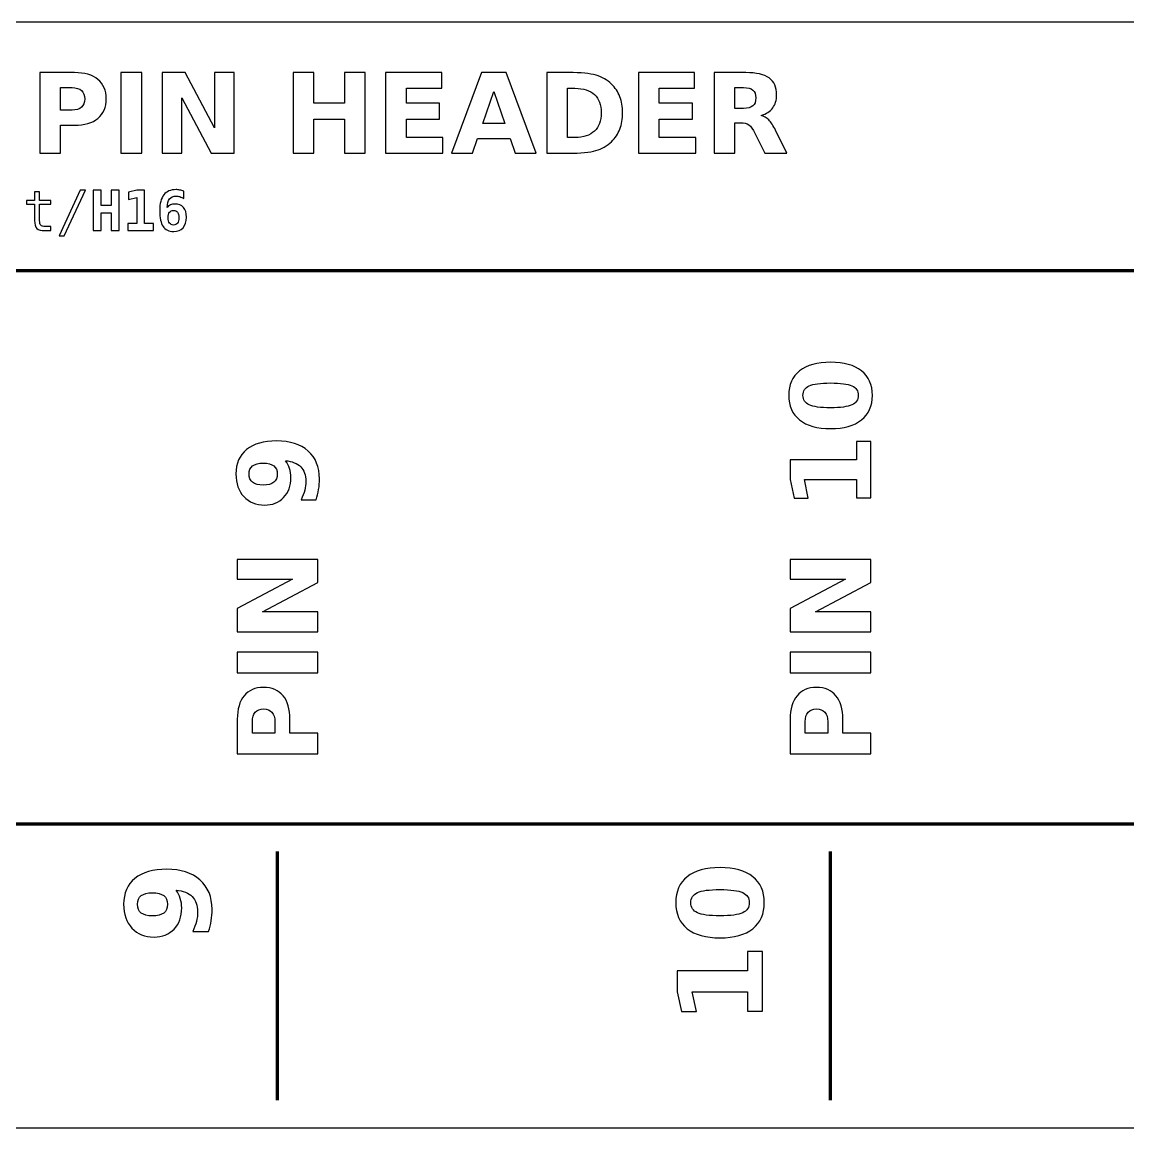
# Model space of a CAD drawing. Header units: centimetres. Extents: x -18.5 to -2.5, y -15.8 to -13.8.
# Drawn here: x -10.5 to -8.5, y -15.85 to -13.85 of the extents above; entities that cross this region are included whole.
import ezdxf

# ---------------------------------------------------------------- set-up
doc = ezdxf.new("R2010")
doc.units = ezdxf.units.CM
doc.header["$MEASUREMENT"] = 0
doc.layers.add('Layer 1', color=7, linetype='Continuous')

msp = doc.modelspace()

# ---------------------------------------------------------------- linework, layer by layer
at = {"layer": 'Layer 1', "color": 7}
msp.add_open_spline([(-18.5, -13.85), (-18.5, -13.85), (-2.5, -13.85), (-2.5, -13.85), (-2.5, -13.85), (-2.5, -13.85), (-2.5, -15.85), (-2.5, -15.85), (-2.5, -15.85), (-2.5, -15.85), (-18.5, -15.85), (-18.5, -15.85), (-18.5, -15.85), (-18.5, -15.85), (-18.5, -13.85), (-18.5, -13.85)], degree=3, knots=[0, 0, 0, 0, 0.25, 0.25, 0.25, 0.25, 0.5, 0.5, 0.5, 0.5, 0.75, 0.75, 0.75, 0.75, 1, 1, 1, 1], dxfattribs=at)
msp.add_open_spline([(-18.5, -13.85), (-18.5, -13.85), (-2.5, -13.85), (-2.5, -13.85), (-2.5, -13.85), (-2.5, -13.85), (-2.5, -15.85), (-2.5, -15.85), (-2.5, -15.85), (-2.5, -15.85), (-18.5, -15.85), (-18.5, -15.85), (-18.5, -15.85), (-18.5, -15.85), (-18.5, -13.85), (-18.5, -13.85)], degree=3, knots=[0, 0, 0, 0, 0.25, 0.25, 0.25, 0.25, 0.5, 0.5, 0.5, 0.5, 0.75, 0.75, 0.75, 0.75, 1, 1, 1, 1], dxfattribs=at)
at = {"layer": 'Layer 1', "color": 250}
for points, knots in [([(-10.46759, -13.94131), (-10.46759, -13.94131), (-10.40519, -13.94131), (-10.40519, -13.94131), (-10.40519, -13.94131), (-10.38663, -13.94131), (-10.37239, -13.94544), (-10.36246, -13.95368), (-10.36246, -13.95368), (-10.35253, -13.96191), (-10.34756, -13.97364), (-10.34756, -13.98888), (-10.34756, -13.98888), (-10.34756, -14.00414), (-10.35253, -14.01591), (-10.36246, -14.02414), (-10.36246, -14.02414), (-10.37239, -14.03238), (-10.38663, -14.03651), (-10.40519, -14.03651), (-10.40519, -14.03651), (-10.40519, -14.03651), (-10.42999, -14.03651), (-10.42999, -14.03651), (-10.42999, -14.03651), (-10.42999, -14.03651), (-10.42999, -14.08711), (-10.42999, -14.08711), (-10.42999, -14.08711), (-10.42999, -14.08711), (-10.46759, -14.08711), (-10.46759, -14.08711), (-10.46759, -14.08711), (-10.46759, -14.08711), (-10.46759, -13.94131), (-10.46759, -13.94131)], [0, 0, 0, 0, 0.1111111, 0.1111111, 0.1111111, 0.1111111, 0.2222222, 0.2222222, 0.2222222, 0.2222222, 0.3333333, 0.3333333, 0.3333333, 0.3333333, 0.4444444, 0.4444444, 0.4444444, 0.4444444, 0.5555556, 0.5555556, 0.5555556, 0.5555556, 0.6666667, 0.6666667, 0.6666667, 0.6666667, 0.7777778, 0.7777778, 0.7777778, 0.7777778, 0.8888889, 0.8888889, 0.8888889, 0.8888889, 1, 1, 1, 1]), ([(-10.32102, -13.94131), (-10.32102, -13.94131), (-10.28342, -13.94131), (-10.28342, -13.94131), (-10.28342, -13.94131), (-10.28342, -13.94131), (-10.28342, -14.08711), (-10.28342, -14.08711), (-10.28342, -14.08711), (-10.28342, -14.08711), (-10.32102, -14.08711), (-10.32102, -14.08711), (-10.32102, -14.08711), (-10.32102, -14.08711), (-10.32102, -13.94131), (-10.32102, -13.94131)], [0, 0, 0, 0, 0.25, 0.25, 0.25, 0.25, 0.5, 0.5, 0.5, 0.5, 0.75, 0.75, 0.75, 0.75, 1, 1, 1, 1]), ([(-10.24662, -13.94131), (-10.24662, -13.94131), (-10.20462, -13.94131), (-10.20462, -13.94131), (-10.20462, -13.94131), (-10.20462, -13.94131), (-10.15159, -14.04131), (-10.15159, -14.04131), (-10.15159, -14.04131), (-10.15159, -14.04131), (-10.15159, -13.94131), (-10.15159, -13.94131), (-10.15159, -13.94131), (-10.15159, -13.94131), (-10.11596, -13.94131), (-10.11596, -13.94131), (-10.11596, -13.94131), (-10.11596, -13.94131), (-10.11596, -14.08711), (-10.11596, -14.08711), (-10.11596, -14.08711), (-10.11596, -14.08711), (-10.15796, -14.08711), (-10.15796, -14.08711), (-10.15796, -14.08711), (-10.15796, -14.08711), (-10.21099, -13.98711), (-10.21099, -13.98711), (-10.21099, -13.98711), (-10.21099, -13.98711), (-10.21099, -14.08711), (-10.21099, -14.08711), (-10.21099, -14.08711), (-10.21099, -14.08711), (-10.24662, -14.08711), (-10.24662, -14.08711), (-10.24662, -14.08711), (-10.24662, -14.08711), (-10.24662, -13.94131), (-10.24662, -13.94131)], [0, 0, 0, 0, 0.1, 0.1, 0.1, 0.1, 0.2, 0.2, 0.2, 0.2, 0.3, 0.3, 0.3, 0.3, 0.4, 0.4, 0.4, 0.4, 0.5, 0.5, 0.5, 0.5, 0.6, 0.6, 0.6, 0.6, 0.7, 0.7, 0.7, 0.7, 0.8, 0.8, 0.8, 0.8, 0.9, 0.9, 0.9, 0.9, 1, 1, 1, 1]), ([(-10.00962, -13.94131), (-10.00962, -13.94131), (-9.97202, -13.94131), (-9.97202, -13.94131), (-9.97202, -13.94131), (-9.97202, -13.94131), (-9.97202, -13.99688), (-9.97202, -13.99688), (-9.97202, -13.99688), (-9.97202, -13.99688), (-9.91656, -13.99688), (-9.91656, -13.99688), (-9.91656, -13.99688), (-9.91656, -13.99688), (-9.91656, -13.94131), (-9.91656, -13.94131), (-9.91656, -13.94131), (-9.91656, -13.94131), (-9.87896, -13.94131), (-9.87896, -13.94131), (-9.87896, -13.94131), (-9.87896, -13.94131), (-9.87896, -14.08711), (-9.87896, -14.08711), (-9.87896, -14.08711), (-9.87896, -14.08711), (-9.91656, -14.08711), (-9.91656, -14.08711), (-9.91656, -14.08711), (-9.91656, -14.08711), (-9.91656, -14.02531), (-9.91656, -14.02531), (-9.91656, -14.02531), (-9.91656, -14.02531), (-9.97202, -14.02531), (-9.97202, -14.02531), (-9.97202, -14.02531), (-9.97202, -14.02531), (-9.97202, -14.08711), (-9.97202, -14.08711), (-9.97202, -14.08711), (-9.97202, -14.08711), (-10.00962, -14.08711), (-10.00962, -14.08711), (-10.00962, -14.08711), (-10.00962, -14.08711), (-10.00962, -13.94131), (-10.00962, -13.94131)], [0, 0, 0, 0, 0.0833333, 0.0833333, 0.0833333, 0.0833333, 0.1666667, 0.1666667, 0.1666667, 0.1666667, 0.25, 0.25, 0.25, 0.25, 0.3333333, 0.3333333, 0.3333333, 0.3333333, 0.4166667, 0.4166667, 0.4166667, 0.4166667, 0.5, 0.5, 0.5, 0.5, 0.5833333, 0.5833333, 0.5833333, 0.5833333, 0.6666667, 0.6666667, 0.6666667, 0.6666667, 0.75, 0.75, 0.75, 0.75, 0.8333333, 0.8333333, 0.8333333, 0.8333333, 0.9166667, 0.9166667, 0.9166667, 0.9166667, 1, 1, 1, 1]), ([(-9.84225, -13.94131), (-9.84225, -13.94131), (-9.74079, -13.94131), (-9.74079, -13.94131), (-9.74079, -13.94131), (-9.74079, -13.94131), (-9.74079, -13.96974), (-9.74079, -13.96974), (-9.74079, -13.96974), (-9.74079, -13.96974), (-9.80465, -13.96974), (-9.80465, -13.96974), (-9.80465, -13.96974), (-9.80465, -13.96974), (-9.80465, -13.99688), (-9.80465, -13.99688), (-9.80465, -13.99688), (-9.80465, -13.99688), (-9.74462, -13.99688), (-9.74462, -13.99688), (-9.74462, -13.99688), (-9.74462, -13.99688), (-9.74462, -14.02531), (-9.74462, -14.02531), (-9.74462, -14.02531), (-9.74462, -14.02531), (-9.80465, -14.02531), (-9.80465, -14.02531), (-9.80465, -14.02531), (-9.80465, -14.02531), (-9.80465, -14.05868), (-9.80465, -14.05868), (-9.80465, -14.05868), (-9.80465, -14.05868), (-9.73865, -14.05868), (-9.73865, -14.05868), (-9.73865, -14.05868), (-9.73865, -14.05868), (-9.73865, -14.08711), (-9.73865, -14.08711), (-9.73865, -14.08711), (-9.73865, -14.08711), (-9.84225, -14.08711), (-9.84225, -14.08711), (-9.84225, -14.08711), (-9.84225, -14.08711), (-9.84225, -13.94131), (-9.84225, -13.94131)], [0, 0, 0, 0, 0.0833333, 0.0833333, 0.0833333, 0.0833333, 0.1666667, 0.1666667, 0.1666667, 0.1666667, 0.25, 0.25, 0.25, 0.25, 0.3333333, 0.3333333, 0.3333333, 0.3333333, 0.4166667, 0.4166667, 0.4166667, 0.4166667, 0.5, 0.5, 0.5, 0.5, 0.5833333, 0.5833333, 0.5833333, 0.5833333, 0.6666667, 0.6666667, 0.6666667, 0.6666667, 0.75, 0.75, 0.75, 0.75, 0.8333333, 0.8333333, 0.8333333, 0.8333333, 0.9166667, 0.9166667, 0.9166667, 0.9166667, 1, 1, 1, 1]), ([(-9.61716, -14.06058), (-9.61716, -14.06058), (-9.67596, -14.06058), (-9.67596, -14.06058), (-9.67596, -14.06058), (-9.67596, -14.06058), (-9.68522, -14.08711), (-9.68522, -14.08711), (-9.68522, -14.08711), (-9.68522, -14.08711), (-9.72302, -14.08711), (-9.72302, -14.08711), (-9.72302, -14.08711), (-9.72302, -14.08711), (-9.66902, -13.94131), (-9.66902, -13.94131), (-9.66902, -13.94131), (-9.66902, -13.94131), (-9.62419, -13.94131), (-9.62419, -13.94131), (-9.62419, -13.94131), (-9.62419, -13.94131), (-9.57019, -14.08711), (-9.57019, -14.08711), (-9.57019, -14.08711), (-9.57019, -14.08711), (-9.60799, -14.08711), (-9.60799, -14.08711), (-9.60799, -14.08711), (-9.60799, -14.08711), (-9.61716, -14.06058), (-9.61716, -14.06058)], [0, 0, 0, 0, 0.125, 0.125, 0.125, 0.125, 0.25, 0.25, 0.25, 0.25, 0.375, 0.375, 0.375, 0.375, 0.5, 0.5, 0.5, 0.5, 0.625, 0.625, 0.625, 0.625, 0.75, 0.75, 0.75, 0.75, 0.875, 0.875, 0.875, 0.875, 1, 1, 1, 1]), ([(-9.55082, -13.94131), (-9.55082, -13.94131), (-9.51116, -13.94131), (-9.51116, -13.94131), (-9.51116, -13.94131), (-9.48902, -13.94131), (-9.47256, -13.94288), (-9.46172, -13.94604), (-9.46172, -13.94604), (-9.45089, -13.94921), (-9.44159, -13.95454), (-9.43382, -13.96211), (-9.43382, -13.96211), (-9.42699, -13.96868), (-9.42192, -13.97628), (-9.41859, -13.98488), (-9.41859, -13.98488), (-9.41529, -13.99344), (-9.41362, -14.00318), (-9.41362, -14.01408), (-9.41362, -14.01408), (-9.41362, -14.02508), (-9.41529, -14.03488), (-9.41859, -14.04351), (-9.41859, -14.04351), (-9.42192, -14.05214), (-9.42699, -14.05974), (-9.43382, -14.06631), (-9.43382, -14.06631), (-9.44166, -14.07388), (-9.45102, -14.07921), (-9.46196, -14.08238), (-9.46196, -14.08238), (-9.47289, -14.08554), (-9.48929, -14.08711), (-9.51116, -14.08711), (-9.51116, -14.08711), (-9.51116, -14.08711), (-9.55082, -14.08711), (-9.55082, -14.08711), (-9.55082, -14.08711), (-9.55082, -14.08711), (-9.55082, -13.94131), (-9.55082, -13.94131)], [0, 0, 0, 0, 0.0909091, 0.0909091, 0.0909091, 0.0909091, 0.1818182, 0.1818182, 0.1818182, 0.1818182, 0.2727273, 0.2727273, 0.2727273, 0.2727273, 0.3636364, 0.3636364, 0.3636364, 0.3636364, 0.4545455, 0.4545455, 0.4545455, 0.4545455, 0.5454545, 0.5454545, 0.5454545, 0.5454545, 0.6363636, 0.6363636, 0.6363636, 0.6363636, 0.7272727, 0.7272727, 0.7272727, 0.7272727, 0.8181818, 0.8181818, 0.8181818, 0.8181818, 0.9090909, 0.9090909, 0.9090909, 0.9090909, 1, 1, 1, 1]), ([(-9.38482, -13.94131), (-9.38482, -13.94131), (-9.28336, -13.94131), (-9.28336, -13.94131), (-9.28336, -13.94131), (-9.28336, -13.94131), (-9.28336, -13.96974), (-9.28336, -13.96974), (-9.28336, -13.96974), (-9.28336, -13.96974), (-9.34722, -13.96974), (-9.34722, -13.96974), (-9.34722, -13.96974), (-9.34722, -13.96974), (-9.34722, -13.99688), (-9.34722, -13.99688), (-9.34722, -13.99688), (-9.34722, -13.99688), (-9.28719, -13.99688), (-9.28719, -13.99688), (-9.28719, -13.99688), (-9.28719, -13.99688), (-9.28719, -14.02531), (-9.28719, -14.02531), (-9.28719, -14.02531), (-9.28719, -14.02531), (-9.34722, -14.02531), (-9.34722, -14.02531), (-9.34722, -14.02531), (-9.34722, -14.02531), (-9.34722, -14.05868), (-9.34722, -14.05868), (-9.34722, -14.05868), (-9.34722, -14.05868), (-9.28122, -14.05868), (-9.28122, -14.05868), (-9.28122, -14.05868), (-9.28122, -14.05868), (-9.28122, -14.08711), (-9.28122, -14.08711), (-9.28122, -14.08711), (-9.28122, -14.08711), (-9.38482, -14.08711), (-9.38482, -14.08711), (-9.38482, -14.08711), (-9.38482, -14.08711), (-9.38482, -13.94131), (-9.38482, -13.94131)], [0, 0, 0, 0, 0.0833333, 0.0833333, 0.0833333, 0.0833333, 0.1666667, 0.1666667, 0.1666667, 0.1666667, 0.25, 0.25, 0.25, 0.25, 0.3333333, 0.3333333, 0.3333333, 0.3333333, 0.4166667, 0.4166667, 0.4166667, 0.4166667, 0.5, 0.5, 0.5, 0.5, 0.5833333, 0.5833333, 0.5833333, 0.5833333, 0.6666667, 0.6666667, 0.6666667, 0.6666667, 0.75, 0.75, 0.75, 0.75, 0.8333333, 0.8333333, 0.8333333, 0.8333333, 0.9166667, 0.9166667, 0.9166667, 0.9166667, 1, 1, 1, 1]), ([(-9.21059, -14.03194), (-9.21059, -14.03194), (-9.21059, -14.08711), (-9.21059, -14.08711), (-9.21059, -14.08711), (-9.21059, -14.08711), (-9.24819, -14.08711), (-9.24819, -14.08711), (-9.24819, -14.08711), (-9.24819, -14.08711), (-9.24819, -13.94131), (-9.24819, -13.94131), (-9.24819, -13.94131), (-9.24819, -13.94131), (-9.19076, -13.94131), (-9.19076, -13.94131), (-9.19076, -13.94131), (-9.17156, -13.94131), (-9.15746, -13.94454), (-9.14853, -13.95098), (-9.14853, -13.95098), (-9.13956, -13.95741), (-9.13509, -13.96761), (-9.13509, -13.98154), (-9.13509, -13.98154), (-9.13509, -13.99118), (-9.13743, -13.99911), (-9.14206, -14.00528), (-9.14206, -14.00528), (-9.14673, -14.01148), (-9.15376, -14.01604), (-9.16313, -14.01894), (-9.16313, -14.01894), (-9.15799, -14.02014), (-9.15336, -14.02278), (-9.14929, -14.02691), (-9.14929, -14.02691), (-9.14523, -14.03104), (-9.14113, -14.03731), (-9.13696, -14.04571), (-9.13696, -14.04571), (-9.13696, -14.04571), (-9.11653, -14.08711), (-9.11653, -14.08711), (-9.11653, -14.08711), (-9.11653, -14.08711), (-9.15659, -14.08711), (-9.15659, -14.08711), (-9.15659, -14.08711), (-9.15659, -14.08711), (-9.17436, -14.05088), (-9.17436, -14.05088), (-9.17436, -14.05088), (-9.17793, -14.04361), (-9.18156, -14.03861), (-9.18526, -14.03594), (-9.18526, -14.03594), (-9.18893, -14.03328), (-9.19383, -14.03194), (-9.19996, -14.03194), (-9.19996, -14.03194), (-9.19996, -14.03194), (-9.21059, -14.03194), (-9.21059, -14.03194)], [0, 0, 0, 0, 0.0625, 0.0625, 0.0625, 0.0625, 0.125, 0.125, 0.125, 0.125, 0.1875, 0.1875, 0.1875, 0.1875, 0.25, 0.25, 0.25, 0.25, 0.3125, 0.3125, 0.3125, 0.3125, 0.375, 0.375, 0.375, 0.375, 0.4375, 0.4375, 0.4375, 0.4375, 0.5, 0.5, 0.5, 0.5, 0.5625, 0.5625, 0.5625, 0.5625, 0.625, 0.625, 0.625, 0.625, 0.6875, 0.6875, 0.6875, 0.6875, 0.75, 0.75, 0.75, 0.75, 0.8125, 0.8125, 0.8125, 0.8125, 0.875, 0.875, 0.875, 0.875, 0.9375, 0.9375, 0.9375, 0.9375, 1, 1, 1, 1]), ([(-10.42999, -13.96854), (-10.42999, -13.96854), (-10.42999, -14.00928), (-10.42999, -14.00928), (-10.42999, -14.00928), (-10.42999, -14.00928), (-10.40919, -14.00928), (-10.40919, -14.00928), (-10.40919, -14.00928), (-10.40189, -14.00928), (-10.39626, -14.00751), (-10.39229, -14.00394), (-10.39229, -14.00394), (-10.38833, -14.00041), (-10.38633, -13.99538), (-10.38633, -13.98888), (-10.38633, -13.98888), (-10.38633, -13.98234), (-10.38833, -13.97734), (-10.39229, -13.97381), (-10.39229, -13.97381), (-10.39626, -13.97031), (-10.40189, -13.96854), (-10.40919, -13.96854), (-10.40919, -13.96854), (-10.40919, -13.96854), (-10.42999, -13.96854), (-10.42999, -13.96854)], [0, 0, 0, 0, 0.1428571, 0.1428571, 0.1428571, 0.1428571, 0.2857143, 0.2857143, 0.2857143, 0.2857143, 0.4285714, 0.4285714, 0.4285714, 0.4285714, 0.5714286, 0.5714286, 0.5714286, 0.5714286, 0.7142857, 0.7142857, 0.7142857, 0.7142857, 0.8571429, 0.8571429, 0.8571429, 0.8571429, 1, 1, 1, 1]), ([(-9.66659, -14.03351), (-9.66659, -14.03351), (-9.62662, -14.03351), (-9.62662, -14.03351), (-9.62662, -14.03351), (-9.62662, -14.03351), (-9.64656, -13.97551), (-9.64656, -13.97551), (-9.64656, -13.97551), (-9.64656, -13.97551), (-9.66659, -14.03351), (-9.66659, -14.03351)], [0, 0, 0, 0, 0.3333333, 0.3333333, 0.3333333, 0.3333333, 0.6666667, 0.6666667, 0.6666667, 0.6666667, 1, 1, 1, 1]), ([(-9.51322, -13.96974), (-9.51322, -13.96974), (-9.51322, -14.05868), (-9.51322, -14.05868), (-9.51322, -14.05868), (-9.51322, -14.05868), (-9.49976, -14.05868), (-9.49976, -14.05868), (-9.49976, -14.05868), (-9.48439, -14.05868), (-9.47266, -14.05488), (-9.46456, -14.04724), (-9.46456, -14.04724), (-9.45646, -14.03964), (-9.45239, -14.02858), (-9.45239, -14.01408), (-9.45239, -14.01408), (-9.45239, -13.99961), (-9.45642, -13.98861), (-9.46449, -13.98108), (-9.46449, -13.98108), (-9.47256, -13.97351), (-9.48432, -13.96974), (-9.49976, -13.96974), (-9.49976, -13.96974), (-9.49976, -13.96974), (-9.51322, -13.96974), (-9.51322, -13.96974)], [0, 0, 0, 0, 0.1428571, 0.1428571, 0.1428571, 0.1428571, 0.2857143, 0.2857143, 0.2857143, 0.2857143, 0.4285714, 0.4285714, 0.4285714, 0.4285714, 0.5714286, 0.5714286, 0.5714286, 0.5714286, 0.7142857, 0.7142857, 0.7142857, 0.7142857, 0.8571429, 0.8571429, 0.8571429, 0.8571429, 1, 1, 1, 1]), ([(-9.19476, -14.00598), (-9.18689, -14.00598), (-9.18123, -14.00451), (-9.17783, -14.00158), (-9.17783, -14.00158), (-9.17439, -13.99864), (-9.17269, -13.99381), (-9.17269, -13.98711), (-9.17269, -13.98711), (-9.17269, -13.98048), (-9.17439, -13.97571), (-9.17783, -13.97284), (-9.17783, -13.97284), (-9.18123, -13.96998), (-9.18689, -13.96854), (-9.19476, -13.96854), (-9.19476, -13.96854), (-9.19476, -13.96854), (-9.21059, -13.96854), (-9.21059, -13.96854), (-9.21059, -13.96854), (-9.21059, -13.96854), (-9.21059, -14.00598), (-9.21059, -14.00598), (-9.21059, -14.00598), (-9.21059, -14.00598), (-9.19476, -14.00598), (-9.19476, -14.00598)], [0, 0, 0, 0, 0.1428571, 0.1428571, 0.1428571, 0.1428571, 0.2857143, 0.2857143, 0.2857143, 0.2857143, 0.4285714, 0.4285714, 0.4285714, 0.4285714, 0.5714286, 0.5714286, 0.5714286, 0.5714286, 0.7142857, 0.7142857, 0.7142857, 0.7142857, 0.8571429, 0.8571429, 0.8571429, 0.8571429, 1, 1, 1, 1]), ([(-10.46803, -14.15688), (-10.46803, -14.15688), (-10.46803, -14.17242), (-10.46803, -14.17242), (-10.46803, -14.17242), (-10.46803, -14.17242), (-10.44761, -14.17242), (-10.44761, -14.17242), (-10.44761, -14.17242), (-10.44761, -14.17242), (-10.44761, -14.1794), (-10.44761, -14.1794), (-10.44761, -14.1794), (-10.44761, -14.1794), (-10.46803, -14.1794), (-10.46803, -14.1794), (-10.46803, -14.1794), (-10.46803, -14.1794), (-10.46803, -14.20908), (-10.46803, -14.20908), (-10.46803, -14.20908), (-10.46803, -14.21312), (-10.46726, -14.21593), (-10.46573, -14.21752), (-10.46573, -14.21752), (-10.46419, -14.21912), (-10.46153, -14.21992), (-10.45773, -14.21992), (-10.45773, -14.21992), (-10.45773, -14.21992), (-10.44761, -14.21992), (-10.44761, -14.21992), (-10.44761, -14.21992), (-10.44761, -14.21992), (-10.44761, -14.2271), (-10.44761, -14.2271), (-10.44761, -14.2271), (-10.44761, -14.2271), (-10.45859, -14.2271), (-10.45859, -14.2271), (-10.45859, -14.2271), (-10.46534, -14.2271), (-10.47009, -14.22575), (-10.47286, -14.22305), (-10.47286, -14.22305), (-10.47563, -14.22035), (-10.47701, -14.21568), (-10.47701, -14.20908), (-10.47701, -14.20908), (-10.47701, -14.20908), (-10.47701, -14.1794), (-10.47701, -14.1794), (-10.47701, -14.1794), (-10.47701, -14.1794), (-10.49161, -14.1794), (-10.49161, -14.1794), (-10.49161, -14.1794), (-10.49161, -14.1794), (-10.49161, -14.17242), (-10.49161, -14.17242), (-10.49161, -14.17242), (-10.49161, -14.17242), (-10.47701, -14.17242), (-10.47701, -14.17242), (-10.47701, -14.17242), (-10.47701, -14.17242), (-10.47701, -14.15688), (-10.47701, -14.15688), (-10.47701, -14.15688), (-10.47701, -14.15688), (-10.46803, -14.15688), (-10.46803, -14.15688)], [0, 0, 0, 0, 0.0555556, 0.0555556, 0.0555556, 0.0555556, 0.1111111, 0.1111111, 0.1111111, 0.1111111, 0.1666667, 0.1666667, 0.1666667, 0.1666667, 0.2222222, 0.2222222, 0.2222222, 0.2222222, 0.2777778, 0.2777778, 0.2777778, 0.2777778, 0.3333333, 0.3333333, 0.3333333, 0.3333333, 0.3888889, 0.3888889, 0.3888889, 0.3888889, 0.4444444, 0.4444444, 0.4444444, 0.4444444, 0.5, 0.5, 0.5, 0.5, 0.5555556, 0.5555556, 0.5555556, 0.5555556, 0.6111111, 0.6111111, 0.6111111, 0.6111111, 0.6666667, 0.6666667, 0.6666667, 0.6666667, 0.7222222, 0.7222222, 0.7222222, 0.7222222, 0.7777778, 0.7777778, 0.7777778, 0.7777778, 0.8333333, 0.8333333, 0.8333333, 0.8333333, 0.8888889, 0.8888889, 0.8888889, 0.8888889, 0.9444444, 0.9444444, 0.9444444, 0.9444444, 1, 1, 1, 1]), ([(-10.39439, -14.1542), (-10.39439, -14.1542), (-10.38511, -14.1542), (-10.38511, -14.1542), (-10.38511, -14.1542), (-10.38511, -14.1542), (-10.42349, -14.23638), (-10.42349, -14.23638), (-10.42349, -14.23638), (-10.42349, -14.23638), (-10.43283, -14.23638), (-10.43283, -14.23638), (-10.43283, -14.23638), (-10.43283, -14.23638), (-10.39439, -14.1542), (-10.39439, -14.1542)], [0, 0, 0, 0, 0.25, 0.25, 0.25, 0.25, 0.5, 0.5, 0.5, 0.5, 0.75, 0.75, 0.75, 0.75, 1, 1, 1, 1]), ([(-10.37093, -14.1542), (-10.37093, -14.1542), (-10.35653, -14.1542), (-10.35653, -14.1542), (-10.35653, -14.1542), (-10.35653, -14.1542), (-10.35653, -14.18198), (-10.35653, -14.18198), (-10.35653, -14.18198), (-10.35653, -14.18198), (-10.33849, -14.18198), (-10.33849, -14.18198), (-10.33849, -14.18198), (-10.33849, -14.18198), (-10.33849, -14.1542), (-10.33849, -14.1542), (-10.33849, -14.1542), (-10.33849, -14.1542), (-10.32409, -14.1542), (-10.32409, -14.1542), (-10.32409, -14.1542), (-10.32409, -14.1542), (-10.32409, -14.2271), (-10.32409, -14.2271), (-10.32409, -14.2271), (-10.32409, -14.2271), (-10.33849, -14.2271), (-10.33849, -14.2271), (-10.33849, -14.2271), (-10.33849, -14.2271), (-10.33849, -14.19468), (-10.33849, -14.19468), (-10.33849, -14.19468), (-10.33849, -14.19468), (-10.35653, -14.19468), (-10.35653, -14.19468), (-10.35653, -14.19468), (-10.35653, -14.19468), (-10.35653, -14.2271), (-10.35653, -14.2271), (-10.35653, -14.2271), (-10.35653, -14.2271), (-10.37093, -14.2271), (-10.37093, -14.2271), (-10.37093, -14.2271), (-10.37093, -14.2271), (-10.37093, -14.1542), (-10.37093, -14.1542)], [0, 0, 0, 0, 0.0833333, 0.0833333, 0.0833333, 0.0833333, 0.1666667, 0.1666667, 0.1666667, 0.1666667, 0.25, 0.25, 0.25, 0.25, 0.3333333, 0.3333333, 0.3333333, 0.3333333, 0.4166667, 0.4166667, 0.4166667, 0.4166667, 0.5, 0.5, 0.5, 0.5, 0.5833333, 0.5833333, 0.5833333, 0.5833333, 0.6666667, 0.6666667, 0.6666667, 0.6666667, 0.75, 0.75, 0.75, 0.75, 0.8333333, 0.8333333, 0.8333333, 0.8333333, 0.9166667, 0.9166667, 0.9166667, 0.9166667, 1, 1, 1, 1]), ([(-10.30823, -14.2144), (-10.30823, -14.2144), (-10.29211, -14.2144), (-10.29211, -14.2144), (-10.29211, -14.2144), (-10.29211, -14.2144), (-10.29211, -14.16708), (-10.29211, -14.16708), (-10.29211, -14.16708), (-10.29211, -14.16708), (-10.30709, -14.1708), (-10.30709, -14.1708), (-10.30709, -14.1708), (-10.30709, -14.1708), (-10.30709, -14.15782), (-10.30709, -14.15782), (-10.30709, -14.15782), (-10.30709, -14.15782), (-10.29201, -14.1542), (-10.29201, -14.1542), (-10.29201, -14.1542), (-10.29201, -14.1542), (-10.27809, -14.1542), (-10.27809, -14.1542), (-10.27809, -14.1542), (-10.27809, -14.1542), (-10.27809, -14.2144), (-10.27809, -14.2144), (-10.27809, -14.2144), (-10.27809, -14.2144), (-10.26198, -14.2144), (-10.26198, -14.2144), (-10.26198, -14.2144), (-10.26198, -14.2144), (-10.26198, -14.2271), (-10.26198, -14.2271), (-10.26198, -14.2271), (-10.26198, -14.2271), (-10.30823, -14.2271), (-10.30823, -14.2271), (-10.30823, -14.2271), (-10.30823, -14.2271), (-10.30823, -14.2144), (-10.30823, -14.2144)], [0, 0, 0, 0, 0.0909091, 0.0909091, 0.0909091, 0.0909091, 0.1818182, 0.1818182, 0.1818182, 0.1818182, 0.2727273, 0.2727273, 0.2727273, 0.2727273, 0.3636364, 0.3636364, 0.3636364, 0.3636364, 0.4545455, 0.4545455, 0.4545455, 0.4545455, 0.5454545, 0.5454545, 0.5454545, 0.5454545, 0.6363636, 0.6363636, 0.6363636, 0.6363636, 0.7272727, 0.7272727, 0.7272727, 0.7272727, 0.8181818, 0.8181818, 0.8181818, 0.8181818, 0.9090909, 0.9090909, 0.9090909, 0.9090909, 1, 1, 1, 1]), ([(-10.20693, -14.15592), (-10.20693, -14.15592), (-10.20693, -14.169), (-10.20693, -14.169), (-10.20693, -14.169), (-10.20949, -14.16753), (-10.21196, -14.16643), (-10.21433, -14.1657), (-10.21433, -14.1657), (-10.21668, -14.16497), (-10.21894, -14.1646), (-10.22113, -14.1646), (-10.22113, -14.1646), (-10.22633, -14.1646), (-10.23029, -14.16635), (-10.23301, -14.16985), (-10.23301, -14.16985), (-10.23573, -14.17335), (-10.23714, -14.17852), (-10.23728, -14.18535), (-10.23728, -14.18535), (-10.23574, -14.18323), (-10.23379, -14.18165), (-10.23143, -14.18058), (-10.23143, -14.18058), (-10.22904, -14.17953), (-10.22624, -14.179), (-10.22303, -14.179), (-10.22303, -14.179), (-10.21644, -14.179), (-10.21138, -14.18108), (-10.20779, -14.18523), (-10.20779, -14.18523), (-10.20421, -14.18938), (-10.20243, -14.19527), (-10.20243, -14.20288), (-10.20243, -14.20288), (-10.20243, -14.21105), (-10.20444, -14.21738), (-10.20846, -14.22188), (-10.20846, -14.22188), (-10.21248, -14.22637), (-10.21813, -14.22862), (-10.22543, -14.22862), (-10.22543, -14.22862), (-10.23431, -14.22862), (-10.24076, -14.22563), (-10.24478, -14.21968), (-10.24478, -14.21968), (-10.24879, -14.21372), (-10.25081, -14.2041), (-10.25081, -14.19082), (-10.25081, -14.19082), (-10.25081, -14.1782), (-10.24836, -14.16873), (-10.24344, -14.16243), (-10.24344, -14.16243), (-10.23853, -14.15613), (-10.23116, -14.15298), (-10.22133, -14.15298), (-10.22133, -14.15298), (-10.21904, -14.15298), (-10.21669, -14.15323), (-10.21428, -14.15372), (-10.21428, -14.15372), (-10.21184, -14.1542), (-10.20939, -14.15493), (-10.20693, -14.15592)], [0, 0, 0, 0, 0.0588235, 0.0588235, 0.0588235, 0.0588235, 0.1176471, 0.1176471, 0.1176471, 0.1176471, 0.1764706, 0.1764706, 0.1764706, 0.1764706, 0.2352941, 0.2352941, 0.2352941, 0.2352941, 0.2941176, 0.2941176, 0.2941176, 0.2941176, 0.3529412, 0.3529412, 0.3529412, 0.3529412, 0.4117647, 0.4117647, 0.4117647, 0.4117647, 0.4705882, 0.4705882, 0.4705882, 0.4705882, 0.5294118, 0.5294118, 0.5294118, 0.5294118, 0.5882353, 0.5882353, 0.5882353, 0.5882353, 0.6470588, 0.6470588, 0.6470588, 0.6470588, 0.7058824, 0.7058824, 0.7058824, 0.7058824, 0.7647059, 0.7647059, 0.7647059, 0.7647059, 0.8235294, 0.8235294, 0.8235294, 0.8235294, 0.8823529, 0.8823529, 0.8823529, 0.8823529, 0.9411765, 0.9411765, 0.9411765, 0.9411765, 1, 1, 1, 1]), ([(-10.22581, -14.19057), (-10.22893, -14.19057), (-10.23131, -14.1917), (-10.23296, -14.19397), (-10.23296, -14.19397), (-10.23461, -14.19623), (-10.23543, -14.1995), (-10.23543, -14.2038), (-10.23543, -14.2038), (-10.23543, -14.20807), (-10.23461, -14.21133), (-10.23296, -14.2136), (-10.23296, -14.2136), (-10.23131, -14.21587), (-10.22893, -14.217), (-10.22581, -14.217), (-10.22581, -14.217), (-10.22268, -14.217), (-10.22028, -14.21587), (-10.21861, -14.2136), (-10.21861, -14.2136), (-10.21693, -14.21133), (-10.21609, -14.20807), (-10.21609, -14.2038), (-10.21609, -14.2038), (-10.21609, -14.19953), (-10.21693, -14.19627), (-10.21861, -14.19398), (-10.21861, -14.19398), (-10.22028, -14.1917), (-10.22268, -14.19057), (-10.22581, -14.19057)], [0, 0, 0, 0, 0.125, 0.125, 0.125, 0.125, 0.25, 0.25, 0.25, 0.25, 0.375, 0.375, 0.375, 0.375, 0.5, 0.5, 0.5, 0.5, 0.625, 0.625, 0.625, 0.625, 0.75, 0.75, 0.75, 0.75, 0.875, 0.875, 0.875, 0.875, 1, 1, 1, 1]), ([(-9.03747, -14.46511), (-9.0133, -14.46511), (-8.99467, -14.47031), (-8.98153, -14.48074), (-8.98153, -14.48074), (-8.96843, -14.49114), (-8.96187, -14.50594), (-8.96187, -14.52508), (-8.96187, -14.52508), (-8.96187, -14.54428), (-8.96843, -14.55911), (-8.98153, -14.56951), (-8.98153, -14.56951), (-8.99467, -14.57994), (-9.0133, -14.58514), (-9.03747, -14.58514), (-9.03747, -14.58514), (-9.06167, -14.58514), (-9.08033, -14.57994), (-9.09347, -14.56951), (-9.09347, -14.56951), (-9.10657, -14.55911), (-9.11313, -14.54428), (-9.11313, -14.52508), (-9.11313, -14.52508), (-9.11313, -14.50594), (-9.10657, -14.49114), (-9.09347, -14.48074), (-9.09347, -14.48074), (-9.08033, -14.47031), (-9.06167, -14.46511), (-9.03747, -14.46511)], [0, 0, 0, 0, 0.125, 0.125, 0.125, 0.125, 0.25, 0.25, 0.25, 0.25, 0.375, 0.375, 0.375, 0.375, 0.5, 0.5, 0.5, 0.5, 0.625, 0.625, 0.625, 0.625, 0.75, 0.75, 0.75, 0.75, 0.875, 0.875, 0.875, 0.875, 1, 1, 1, 1]), ([(-9.03773, -14.50271), (-9.05597, -14.50271), (-9.0688, -14.50441), (-9.07627, -14.50784), (-9.07627, -14.50784), (-9.0837, -14.51124), (-9.08743, -14.51701), (-9.08743, -14.52508), (-9.08743, -14.52508), (-9.08743, -14.53314), (-9.0837, -14.53891), (-9.07627, -14.54238), (-9.07627, -14.54238), (-9.0688, -14.54581), (-9.05597, -14.54754), (-9.03773, -14.54754), (-9.03773, -14.54754), (-9.01933, -14.54754), (-9.00633, -14.54581), (-8.9988, -14.54238), (-8.9988, -14.54238), (-8.99123, -14.53891), (-8.98747, -14.53314), (-8.98747, -14.52508), (-8.98747, -14.52508), (-8.98747, -14.51708), (-8.99123, -14.51134), (-8.9988, -14.50788), (-8.9988, -14.50788), (-9.00633, -14.50444), (-9.01933, -14.50271), (-9.03773, -14.50271)], [0, 0, 0, 0, 0.125, 0.125, 0.125, 0.125, 0.25, 0.25, 0.25, 0.25, 0.375, 0.375, 0.375, 0.375, 0.5, 0.5, 0.5, 0.5, 0.625, 0.625, 0.625, 0.625, 0.75, 0.75, 0.75, 0.75, 0.875, 0.875, 0.875, 0.875, 1, 1, 1, 1]), ([(-9.9679, -14.71385), (-9.9679, -14.71385), (-9.99487, -14.71385), (-9.99487, -14.71385), (-9.99487, -14.71385), (-9.99207, -14.70785), (-9.98997, -14.70211), (-9.98857, -14.69665), (-9.98857, -14.69665), (-9.98717, -14.69118), (-9.98647, -14.68578), (-9.98647, -14.68045), (-9.98647, -14.68045), (-9.98647, -14.66925), (-9.98957, -14.66055), (-9.9958, -14.65428), (-9.9958, -14.65428), (-10.002, -14.64805), (-10.01123, -14.64435), (-10.02347, -14.64325), (-10.02347, -14.64325), (-10.0202, -14.64768), (-10.01777, -14.65238), (-10.01613, -14.65741), (-10.01613, -14.65741), (-10.0145, -14.66241), (-10.0137, -14.66785), (-10.0137, -14.67371), (-10.0137, -14.67371), (-10.0137, -14.68861), (-10.01803, -14.70065), (-10.02673, -14.70978), (-10.02673, -14.70978), (-10.03543, -14.71895), (-10.04687, -14.72351), (-10.06107, -14.72351), (-10.06107, -14.72351), (-10.07677, -14.72351), (-10.08933, -14.71841), (-10.09877, -14.70825), (-10.09877, -14.70825), (-10.1082, -14.69805), (-10.11293, -14.68438), (-10.11293, -14.66728), (-10.11293, -14.66728), (-10.11293, -14.64825), (-10.10653, -14.63355), (-10.0937, -14.62315), (-10.0937, -14.62315), (-10.08087, -14.61271), (-10.06273, -14.60751), (-10.0393, -14.60751), (-10.0393, -14.60751), (-10.01523, -14.60751), (-9.9963, -14.61361), (-9.98253, -14.62578), (-9.98253, -14.62578), (-9.96877, -14.63795), (-9.96187, -14.65465), (-9.96187, -14.67585), (-9.96187, -14.67585), (-9.96187, -14.68271), (-9.96237, -14.68925), (-9.96337, -14.69548), (-9.96337, -14.69548), (-9.96437, -14.70175), (-9.9659, -14.70785), (-9.9679, -14.71385)], [0, 0, 0, 0, 0.0588235, 0.0588235, 0.0588235, 0.0588235, 0.1176471, 0.1176471, 0.1176471, 0.1176471, 0.1764706, 0.1764706, 0.1764706, 0.1764706, 0.2352941, 0.2352941, 0.2352941, 0.2352941, 0.2941176, 0.2941176, 0.2941176, 0.2941176, 0.3529412, 0.3529412, 0.3529412, 0.3529412, 0.4117647, 0.4117647, 0.4117647, 0.4117647, 0.4705882, 0.4705882, 0.4705882, 0.4705882, 0.5294118, 0.5294118, 0.5294118, 0.5294118, 0.5882353, 0.5882353, 0.5882353, 0.5882353, 0.6470588, 0.6470588, 0.6470588, 0.6470588, 0.7058824, 0.7058824, 0.7058824, 0.7058824, 0.7647059, 0.7647059, 0.7647059, 0.7647059, 0.8235294, 0.8235294, 0.8235294, 0.8235294, 0.8823529, 0.8823529, 0.8823529, 0.8823529, 0.9411765, 0.9411765, 0.9411765, 0.9411765, 1, 1, 1, 1]), ([(-8.99067, -14.71045), (-8.99067, -14.71045), (-8.99067, -14.67725), (-8.99067, -14.67725), (-8.99067, -14.67725), (-8.99067, -14.67725), (-9.0849, -14.67725), (-9.0849, -14.67725), (-9.0849, -14.67725), (-9.0849, -14.67725), (-9.07787, -14.71131), (-9.07787, -14.71131), (-9.07787, -14.71131), (-9.07787, -14.71131), (-9.10347, -14.71131), (-9.10347, -14.71131), (-9.10347, -14.71131), (-9.10347, -14.71131), (-9.1105, -14.67745), (-9.1105, -14.67745), (-9.1105, -14.67745), (-9.1105, -14.67745), (-9.1105, -14.64171), (-9.1105, -14.64171), (-9.1105, -14.64171), (-9.1105, -14.64171), (-8.99067, -14.64171), (-8.99067, -14.64171), (-8.99067, -14.64171), (-8.99067, -14.64171), (-8.99067, -14.60851), (-8.99067, -14.60851), (-8.99067, -14.60851), (-8.99067, -14.60851), (-8.9647, -14.60851), (-8.9647, -14.60851), (-8.9647, -14.60851), (-8.9647, -14.60851), (-8.9647, -14.71045), (-8.9647, -14.71045), (-8.9647, -14.71045), (-8.9647, -14.71045), (-8.99067, -14.71045), (-8.99067, -14.71045)], [0, 0, 0, 0, 0.0909091, 0.0909091, 0.0909091, 0.0909091, 0.1818182, 0.1818182, 0.1818182, 0.1818182, 0.2727273, 0.2727273, 0.2727273, 0.2727273, 0.3636364, 0.3636364, 0.3636364, 0.3636364, 0.4545455, 0.4545455, 0.4545455, 0.4545455, 0.5454545, 0.5454545, 0.5454545, 0.5454545, 0.6363636, 0.6363636, 0.6363636, 0.6363636, 0.7272727, 0.7272727, 0.7272727, 0.7272727, 0.8181818, 0.8181818, 0.8181818, 0.8181818, 0.9090909, 0.9090909, 0.9090909, 0.9090909, 1, 1, 1, 1]), ([(-10.0381, -14.66745), (-10.0381, -14.66088), (-10.04023, -14.65595), (-10.0445, -14.65261), (-10.0445, -14.65261), (-10.04877, -14.64931), (-10.05517, -14.64765), (-10.0637, -14.64765), (-10.0637, -14.64765), (-10.07217, -14.64765), (-10.07857, -14.64931), (-10.08287, -14.65261), (-10.08287, -14.65261), (-10.08717, -14.65595), (-10.0893, -14.66088), (-10.0893, -14.66745), (-10.0893, -14.66745), (-10.0893, -14.67405), (-10.08717, -14.67898), (-10.08287, -14.68231), (-10.08287, -14.68231), (-10.07857, -14.68561), (-10.07217, -14.68728), (-10.0637, -14.68728), (-10.0637, -14.68728), (-10.05517, -14.68728), (-10.04877, -14.68561), (-10.0445, -14.68231), (-10.0445, -14.68231), (-10.04023, -14.67898), (-10.0381, -14.67405), (-10.0381, -14.66745)], [0, 0, 0, 0, 0.125, 0.125, 0.125, 0.125, 0.25, 0.25, 0.25, 0.25, 0.375, 0.375, 0.375, 0.375, 0.5, 0.5, 0.5, 0.5, 0.625, 0.625, 0.625, 0.625, 0.75, 0.75, 0.75, 0.75, 0.875, 0.875, 0.875, 0.875, 1, 1, 1, 1]), ([(-10.1105, -14.95251), (-10.1105, -14.95251), (-10.1105, -14.91051), (-10.1105, -14.91051), (-10.1105, -14.91051), (-10.1105, -14.91051), (-10.0105, -14.85748), (-10.0105, -14.85748), (-10.0105, -14.85748), (-10.0105, -14.85748), (-10.1105, -14.85748), (-10.1105, -14.85748), (-10.1105, -14.85748), (-10.1105, -14.85748), (-10.1105, -14.82185), (-10.1105, -14.82185), (-10.1105, -14.82185), (-10.1105, -14.82185), (-9.9647, -14.82185), (-9.9647, -14.82185), (-9.9647, -14.82185), (-9.9647, -14.82185), (-9.9647, -14.86385), (-9.9647, -14.86385), (-9.9647, -14.86385), (-9.9647, -14.86385), (-10.0647, -14.91688), (-10.0647, -14.91688), (-10.0647, -14.91688), (-10.0647, -14.91688), (-9.9647, -14.91688), (-9.9647, -14.91688), (-9.9647, -14.91688), (-9.9647, -14.91688), (-9.9647, -14.95251), (-9.9647, -14.95251), (-9.9647, -14.95251), (-9.9647, -14.95251), (-10.1105, -14.95251), (-10.1105, -14.95251)], [0, 0, 0, 0, 0.1, 0.1, 0.1, 0.1, 0.2, 0.2, 0.2, 0.2, 0.3, 0.3, 0.3, 0.3, 0.4, 0.4, 0.4, 0.4, 0.5, 0.5, 0.5, 0.5, 0.6, 0.6, 0.6, 0.6, 0.7, 0.7, 0.7, 0.7, 0.8, 0.8, 0.8, 0.8, 0.9, 0.9, 0.9, 0.9, 1, 1, 1, 1]), ([(-9.1105, -14.95251), (-9.1105, -14.95251), (-9.1105, -14.91051), (-9.1105, -14.91051), (-9.1105, -14.91051), (-9.1105, -14.91051), (-9.0105, -14.85748), (-9.0105, -14.85748), (-9.0105, -14.85748), (-9.0105, -14.85748), (-9.1105, -14.85748), (-9.1105, -14.85748), (-9.1105, -14.85748), (-9.1105, -14.85748), (-9.1105, -14.82185), (-9.1105, -14.82185), (-9.1105, -14.82185), (-9.1105, -14.82185), (-8.9647, -14.82185), (-8.9647, -14.82185), (-8.9647, -14.82185), (-8.9647, -14.82185), (-8.9647, -14.86385), (-8.9647, -14.86385), (-8.9647, -14.86385), (-8.9647, -14.86385), (-9.0647, -14.91688), (-9.0647, -14.91688), (-9.0647, -14.91688), (-9.0647, -14.91688), (-8.9647, -14.91688), (-8.9647, -14.91688), (-8.9647, -14.91688), (-8.9647, -14.91688), (-8.9647, -14.95251), (-8.9647, -14.95251), (-8.9647, -14.95251), (-8.9647, -14.95251), (-9.1105, -14.95251), (-9.1105, -14.95251)], [0, 0, 0, 0, 0.1, 0.1, 0.1, 0.1, 0.2, 0.2, 0.2, 0.2, 0.3, 0.3, 0.3, 0.3, 0.4, 0.4, 0.4, 0.4, 0.5, 0.5, 0.5, 0.5, 0.6, 0.6, 0.6, 0.6, 0.7, 0.7, 0.7, 0.7, 0.8, 0.8, 0.8, 0.8, 0.9, 0.9, 0.9, 0.9, 1, 1, 1, 1]), ([(-10.1105, -15.02691), (-10.1105, -15.02691), (-10.1105, -14.98931), (-10.1105, -14.98931), (-10.1105, -14.98931), (-10.1105, -14.98931), (-9.9647, -14.98931), (-9.9647, -14.98931), (-9.9647, -14.98931), (-9.9647, -14.98931), (-9.9647, -15.02691), (-9.9647, -15.02691), (-9.9647, -15.02691), (-9.9647, -15.02691), (-10.1105, -15.02691), (-10.1105, -15.02691)], [0, 0, 0, 0, 0.25, 0.25, 0.25, 0.25, 0.5, 0.5, 0.5, 0.5, 0.75, 0.75, 0.75, 0.75, 1, 1, 1, 1]), ([(-9.1105, -15.02691), (-9.1105, -15.02691), (-9.1105, -14.98931), (-9.1105, -14.98931), (-9.1105, -14.98931), (-9.1105, -14.98931), (-8.9647, -14.98931), (-8.9647, -14.98931), (-8.9647, -14.98931), (-8.9647, -14.98931), (-8.9647, -15.02691), (-8.9647, -15.02691), (-8.9647, -15.02691), (-8.9647, -15.02691), (-9.1105, -15.02691), (-9.1105, -15.02691)], [0, 0, 0, 0, 0.25, 0.25, 0.25, 0.25, 0.5, 0.5, 0.5, 0.5, 0.75, 0.75, 0.75, 0.75, 1, 1, 1, 1]), ([(-10.1105, -15.17348), (-10.1105, -15.17348), (-10.1105, -15.11108), (-10.1105, -15.11108), (-10.1105, -15.11108), (-10.1105, -15.09252), (-10.10637, -15.07828), (-10.09813, -15.06835), (-10.09813, -15.06835), (-10.0899, -15.05842), (-10.07817, -15.05345), (-10.06293, -15.05345), (-10.06293, -15.05345), (-10.04767, -15.05345), (-10.0359, -15.05842), (-10.02767, -15.06835), (-10.02767, -15.06835), (-10.01943, -15.07828), (-10.0153, -15.09252), (-10.0153, -15.11108), (-10.0153, -15.11108), (-10.0153, -15.11108), (-10.0153, -15.13588), (-10.0153, -15.13588), (-10.0153, -15.13588), (-10.0153, -15.13588), (-9.9647, -15.13588), (-9.9647, -15.13588), (-9.9647, -15.13588), (-9.9647, -15.13588), (-9.9647, -15.17348), (-9.9647, -15.17348), (-9.9647, -15.17348), (-9.9647, -15.17348), (-10.1105, -15.17348), (-10.1105, -15.17348)], [0, 0, 0, 0, 0.1111111, 0.1111111, 0.1111111, 0.1111111, 0.2222222, 0.2222222, 0.2222222, 0.2222222, 0.3333333, 0.3333333, 0.3333333, 0.3333333, 0.4444444, 0.4444444, 0.4444444, 0.4444444, 0.5555556, 0.5555556, 0.5555556, 0.5555556, 0.6666667, 0.6666667, 0.6666667, 0.6666667, 0.7777778, 0.7777778, 0.7777778, 0.7777778, 0.8888889, 0.8888889, 0.8888889, 0.8888889, 1, 1, 1, 1]), ([(-9.1105, -15.17348), (-9.1105, -15.17348), (-9.1105, -15.11108), (-9.1105, -15.11108), (-9.1105, -15.11108), (-9.1105, -15.09252), (-9.10637, -15.07828), (-9.09813, -15.06835), (-9.09813, -15.06835), (-9.0899, -15.05842), (-9.07817, -15.05345), (-9.06293, -15.05345), (-9.06293, -15.05345), (-9.04767, -15.05345), (-9.0359, -15.05842), (-9.02767, -15.06835), (-9.02767, -15.06835), (-9.01943, -15.07828), (-9.0153, -15.09252), (-9.0153, -15.11108), (-9.0153, -15.11108), (-9.0153, -15.11108), (-9.0153, -15.13588), (-9.0153, -15.13588), (-9.0153, -15.13588), (-9.0153, -15.13588), (-8.9647, -15.13588), (-8.9647, -15.13588), (-8.9647, -15.13588), (-8.9647, -15.13588), (-8.9647, -15.17348), (-8.9647, -15.17348), (-8.9647, -15.17348), (-8.9647, -15.17348), (-9.1105, -15.17348), (-9.1105, -15.17348)], [0, 0, 0, 0, 0.1111111, 0.1111111, 0.1111111, 0.1111111, 0.2222222, 0.2222222, 0.2222222, 0.2222222, 0.3333333, 0.3333333, 0.3333333, 0.3333333, 0.4444444, 0.4444444, 0.4444444, 0.4444444, 0.5555556, 0.5555556, 0.5555556, 0.5555556, 0.6666667, 0.6666667, 0.6666667, 0.6666667, 0.7777778, 0.7777778, 0.7777778, 0.7777778, 0.8888889, 0.8888889, 0.8888889, 0.8888889, 1, 1, 1, 1]), ([(-10.08327, -15.13588), (-10.08327, -15.13588), (-10.04253, -15.13588), (-10.04253, -15.13588), (-10.04253, -15.13588), (-10.04253, -15.13588), (-10.04253, -15.11508), (-10.04253, -15.11508), (-10.04253, -15.11508), (-10.04253, -15.10778), (-10.0443, -15.10215), (-10.04787, -15.09818), (-10.04787, -15.09818), (-10.0514, -15.09422), (-10.05643, -15.09222), (-10.06293, -15.09222), (-10.06293, -15.09222), (-10.06947, -15.09222), (-10.07447, -15.09422), (-10.078, -15.09818), (-10.078, -15.09818), (-10.0815, -15.10215), (-10.08327, -15.10778), (-10.08327, -15.11508), (-10.08327, -15.11508), (-10.08327, -15.11508), (-10.08327, -15.13588), (-10.08327, -15.13588)], [0, 0, 0, 0, 0.1428571, 0.1428571, 0.1428571, 0.1428571, 0.2857143, 0.2857143, 0.2857143, 0.2857143, 0.4285714, 0.4285714, 0.4285714, 0.4285714, 0.5714286, 0.5714286, 0.5714286, 0.5714286, 0.7142857, 0.7142857, 0.7142857, 0.7142857, 0.8571429, 0.8571429, 0.8571429, 0.8571429, 1, 1, 1, 1]), ([(-9.08327, -15.13588), (-9.08327, -15.13588), (-9.04253, -15.13588), (-9.04253, -15.13588), (-9.04253, -15.13588), (-9.04253, -15.13588), (-9.04253, -15.11508), (-9.04253, -15.11508), (-9.04253, -15.11508), (-9.04253, -15.10778), (-9.0443, -15.10215), (-9.04787, -15.09818), (-9.04787, -15.09818), (-9.0514, -15.09422), (-9.05643, -15.09222), (-9.06293, -15.09222), (-9.06293, -15.09222), (-9.06947, -15.09222), (-9.07447, -15.09422), (-9.078, -15.09818), (-9.078, -15.09818), (-9.0815, -15.10215), (-9.08327, -15.10778), (-9.08327, -15.11508), (-9.08327, -15.11508), (-9.08327, -15.11508), (-9.08327, -15.13588), (-9.08327, -15.13588)], [0, 0, 0, 0, 0.1428571, 0.1428571, 0.1428571, 0.1428571, 0.2857143, 0.2857143, 0.2857143, 0.2857143, 0.4285714, 0.4285714, 0.4285714, 0.4285714, 0.5714286, 0.5714286, 0.5714286, 0.5714286, 0.7142857, 0.7142857, 0.7142857, 0.7142857, 0.8571429, 0.8571429, 0.8571429, 0.8571429, 1, 1, 1, 1]), ([(-9.23737, -15.37919), (-9.2118, -15.37919), (-9.19208, -15.38469), (-9.17818, -15.39573), (-9.17818, -15.39573), (-9.16431, -15.40674), (-9.15736, -15.4224), (-9.15736, -15.44265), (-9.15736, -15.44265), (-9.15736, -15.46297), (-9.16431, -15.47867), (-9.17818, -15.48968), (-9.17818, -15.48968), (-9.19208, -15.50072), (-9.2118, -15.50623), (-9.23737, -15.50623), (-9.23737, -15.50623), (-9.26298, -15.50623), (-9.28274, -15.50072), (-9.29664, -15.48968), (-9.29664, -15.48968), (-9.3105, -15.47867), (-9.31745, -15.46297), (-9.31745, -15.44265), (-9.31745, -15.44265), (-9.31745, -15.4224), (-9.3105, -15.40674), (-9.29664, -15.39573), (-9.29664, -15.39573), (-9.28274, -15.38469), (-9.26298, -15.37919), (-9.23737, -15.37919)], [0, 0, 0, 0, 0.125, 0.125, 0.125, 0.125, 0.25, 0.25, 0.25, 0.25, 0.375, 0.375, 0.375, 0.375, 0.5, 0.5, 0.5, 0.5, 0.625, 0.625, 0.625, 0.625, 0.75, 0.75, 0.75, 0.75, 0.875, 0.875, 0.875, 0.875, 1, 1, 1, 1]), ([(-10.16253, -15.49474), (-10.16253, -15.49474), (-10.19107, -15.49474), (-10.19107, -15.49474), (-10.19107, -15.49474), (-10.1881, -15.48839), (-10.18588, -15.48232), (-10.1844, -15.47653), (-10.1844, -15.47653), (-10.18292, -15.47075), (-10.18218, -15.46503), (-10.18218, -15.45939), (-10.18218, -15.45939), (-10.18218, -15.44754), (-10.18546, -15.43833), (-10.19205, -15.4317), (-10.19205, -15.4317), (-10.19862, -15.4251), (-10.20839, -15.42118), (-10.22134, -15.42002), (-10.22134, -15.42002), (-10.21788, -15.42471), (-10.2153, -15.42968), (-10.21357, -15.43501), (-10.21357, -15.43501), (-10.21185, -15.4403), (-10.211, -15.44605), (-10.211, -15.45226), (-10.211, -15.45226), (-10.211, -15.46803), (-10.21559, -15.48077), (-10.22479, -15.49043), (-10.22479, -15.49043), (-10.234, -15.50014), (-10.2461, -15.50497), (-10.26113, -15.50497), (-10.26113, -15.50497), (-10.27775, -15.50497), (-10.29105, -15.49957), (-10.30103, -15.48881), (-10.30103, -15.48881), (-10.31101, -15.47802), (-10.31602, -15.46355), (-10.31602, -15.44545), (-10.31602, -15.44545), (-10.31602, -15.42531), (-10.30925, -15.40975), (-10.29567, -15.39875), (-10.29567, -15.39875), (-10.28208, -15.3877), (-10.26289, -15.3822), (-10.23809, -15.3822), (-10.23809, -15.3822), (-10.21262, -15.3822), (-10.19258, -15.38866), (-10.17801, -15.40153), (-10.17801, -15.40153), (-10.16344, -15.41441), (-10.15614, -15.43208), (-10.15614, -15.45452), (-10.15614, -15.45452), (-10.15614, -15.46179), (-10.15667, -15.4687), (-10.15773, -15.4753), (-10.15773, -15.4753), (-10.15879, -15.48193), (-10.16041, -15.48839), (-10.16253, -15.49474)], [0, 0, 0, 0, 0.0588235, 0.0588235, 0.0588235, 0.0588235, 0.1176471, 0.1176471, 0.1176471, 0.1176471, 0.1764706, 0.1764706, 0.1764706, 0.1764706, 0.2352941, 0.2352941, 0.2352941, 0.2352941, 0.2941176, 0.2941176, 0.2941176, 0.2941176, 0.3529412, 0.3529412, 0.3529412, 0.3529412, 0.4117647, 0.4117647, 0.4117647, 0.4117647, 0.4705882, 0.4705882, 0.4705882, 0.4705882, 0.5294118, 0.5294118, 0.5294118, 0.5294118, 0.5882353, 0.5882353, 0.5882353, 0.5882353, 0.6470588, 0.6470588, 0.6470588, 0.6470588, 0.7058824, 0.7058824, 0.7058824, 0.7058824, 0.7647059, 0.7647059, 0.7647059, 0.7647059, 0.8235294, 0.8235294, 0.8235294, 0.8235294, 0.8823529, 0.8823529, 0.8823529, 0.8823529, 0.9411765, 0.9411765, 0.9411765, 0.9411765, 1, 1, 1, 1]), ([(-9.23765, -15.41898), (-9.25695, -15.41898), (-9.27053, -15.42078), (-9.27844, -15.42441), (-9.27844, -15.42441), (-9.2863, -15.42801), (-9.29025, -15.43412), (-9.29025, -15.44265), (-9.29025, -15.44265), (-9.29025, -15.45119), (-9.2863, -15.45729), (-9.27844, -15.46096), (-9.27844, -15.46096), (-9.27053, -15.4646), (-9.25695, -15.46643), (-9.23765, -15.46643), (-9.23765, -15.46643), (-9.21818, -15.46643), (-9.20442, -15.4646), (-9.19645, -15.46096), (-9.19645, -15.46096), (-9.18844, -15.45729), (-9.18446, -15.45119), (-9.18446, -15.44265), (-9.18446, -15.44265), (-9.18446, -15.43419), (-9.18844, -15.42812), (-9.19645, -15.42445), (-9.19645, -15.42445), (-9.20442, -15.42082), (-9.21818, -15.41898), (-9.23765, -15.41898)], [0, 0, 0, 0, 0.125, 0.125, 0.125, 0.125, 0.25, 0.25, 0.25, 0.25, 0.375, 0.375, 0.375, 0.375, 0.5, 0.5, 0.5, 0.5, 0.625, 0.625, 0.625, 0.625, 0.75, 0.75, 0.75, 0.75, 0.875, 0.875, 0.875, 0.875, 1, 1, 1, 1]), ([(-10.23682, -15.44563), (-10.23682, -15.43868), (-10.23908, -15.43346), (-10.2436, -15.42993), (-10.2436, -15.42993), (-10.24811, -15.42644), (-10.25489, -15.42467), (-10.26392, -15.42467), (-10.26392, -15.42467), (-10.27288, -15.42467), (-10.27965, -15.42644), (-10.2842, -15.42993), (-10.2842, -15.42993), (-10.28875, -15.43346), (-10.29101, -15.43868), (-10.29101, -15.44563), (-10.29101, -15.44563), (-10.29101, -15.45262), (-10.28875, -15.45784), (-10.2842, -15.46136), (-10.2842, -15.46136), (-10.27965, -15.46486), (-10.27288, -15.46662), (-10.26392, -15.46662), (-10.26392, -15.46662), (-10.25489, -15.46662), (-10.24811, -15.46486), (-10.2436, -15.46136), (-10.2436, -15.46136), (-10.23908, -15.45784), (-10.23682, -15.45262), (-10.23682, -15.44563)], [0, 0, 0, 0, 0.125, 0.125, 0.125, 0.125, 0.25, 0.25, 0.25, 0.25, 0.375, 0.375, 0.375, 0.375, 0.5, 0.5, 0.5, 0.5, 0.625, 0.625, 0.625, 0.625, 0.75, 0.75, 0.75, 0.75, 0.875, 0.875, 0.875, 0.875, 1, 1, 1, 1]), ([(-9.18784, -15.63884), (-9.18784, -15.63884), (-9.18784, -15.6037), (-9.18784, -15.6037), (-9.18784, -15.6037), (-9.18784, -15.6037), (-9.28757, -15.6037), (-9.28757, -15.6037), (-9.28757, -15.6037), (-9.28757, -15.6037), (-9.28013, -15.63976), (-9.28013, -15.63976), (-9.28013, -15.63976), (-9.28013, -15.63976), (-9.30722, -15.63976), (-9.30722, -15.63976), (-9.30722, -15.63976), (-9.30722, -15.63976), (-9.31467, -15.60391), (-9.31467, -15.60391), (-9.31467, -15.60391), (-9.31467, -15.60391), (-9.31467, -15.5661), (-9.31467, -15.5661), (-9.31467, -15.5661), (-9.31467, -15.5661), (-9.18784, -15.5661), (-9.18784, -15.5661), (-9.18784, -15.5661), (-9.18784, -15.5661), (-9.18784, -15.53096), (-9.18784, -15.53096), (-9.18784, -15.53096), (-9.18784, -15.53096), (-9.16036, -15.53096), (-9.16036, -15.53096), (-9.16036, -15.53096), (-9.16036, -15.53096), (-9.16036, -15.63884), (-9.16036, -15.63884), (-9.16036, -15.63884), (-9.16036, -15.63884), (-9.18784, -15.63884), (-9.18784, -15.63884)], [0, 0, 0, 0, 0.0909091, 0.0909091, 0.0909091, 0.0909091, 0.1818182, 0.1818182, 0.1818182, 0.1818182, 0.2727273, 0.2727273, 0.2727273, 0.2727273, 0.3636364, 0.3636364, 0.3636364, 0.3636364, 0.4545455, 0.4545455, 0.4545455, 0.4545455, 0.5454545, 0.5454545, 0.5454545, 0.5454545, 0.6363636, 0.6363636, 0.6363636, 0.6363636, 0.7272727, 0.7272727, 0.7272727, 0.7272727, 0.8181818, 0.8181818, 0.8181818, 0.8181818, 0.9090909, 0.9090909, 0.9090909, 0.9090909, 1, 1, 1, 1])]:
    msp.add_open_spline(points, degree=3, knots=knots, dxfattribs=at)
at = {"layer": 'Layer 1', "color": 250, "lineweight": 100}
msp.add_open_spline([(-18.30001, -15.3), (-18.30001, -15.3), (-18.30001, -14.3), (-18.30001, -14.3), (-18.30001, -14.3), (-18.30001, -14.3), (-2.70001, -14.3), (-2.70001, -14.3), (-2.70001, -14.3), (-2.70001, -14.3), (-2.70001, -15.3), (-2.70001, -15.3), (-2.70001, -15.3), (-2.70001, -15.3), (-18.30001, -15.3), (-18.30001, -15.3)], degree=3, knots=[0, 0, 0, 0, 0.25, 0.25, 0.25, 0.25, 0.5, 0.5, 0.5, 0.5, 0.75, 0.75, 0.75, 0.75, 1, 1, 1, 1], dxfattribs=at)
at = {"layer": 'Layer 1', "color": 250, "lineweight": 106}
for points in [[(-10.0375, -15.8), (-10.0375, -15.8), (-10.03752, -15.35001), (-10.03752, -15.35001)], [(-9.0375, -15.8), (-9.0375, -15.8), (-9.03752, -15.35001), (-9.03752, -15.35001)]]:
    msp.add_open_spline(points, degree=3, dxfattribs=at)

doc.saveas('drawing.dxf')
